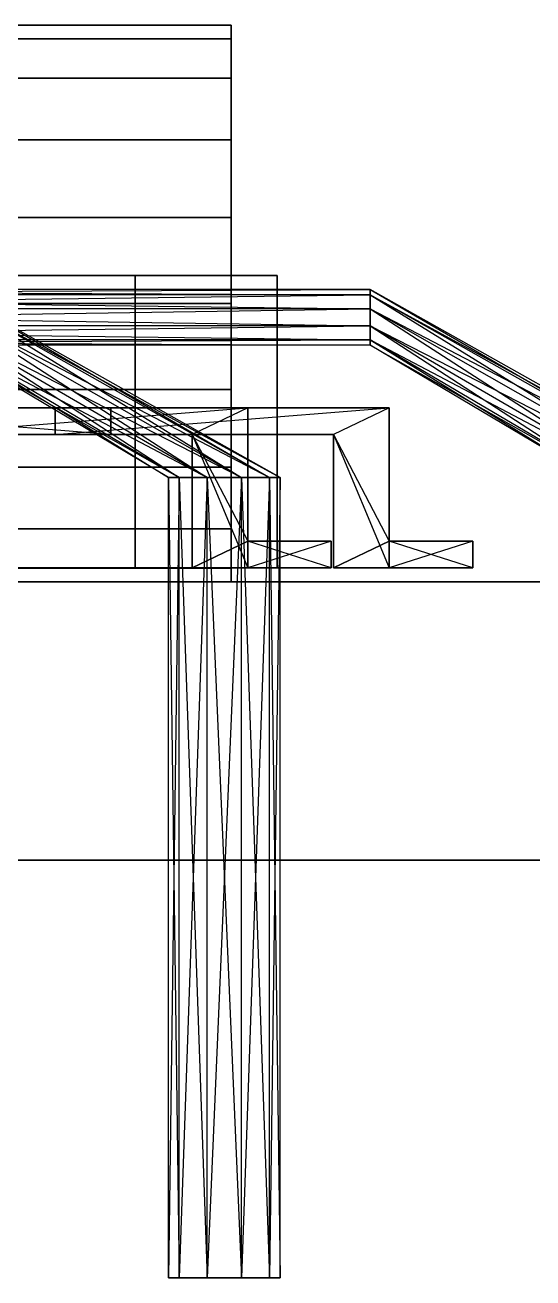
# Model space of a CAD drawing. Extents: x 0 to 4960, y -79 to 258.
# Drawn here: x 1671.8 to 1743.6, y -78.7 to 98.4 of the extents above; entities that cross this region are included whole.
import ezdxf

# ---------------------------------------------------------------- set-up
doc = ezdxf.new("R2010")
doc.units = 0
doc.layers.add('UB3D', color=1, linetype='CONTINUOUS')

msp = doc.modelspace()

# ---------------------------------------------------------------- linework, layer by layer
at = {"layer": 'UB3D', "color": 53}
for points in [[(1700.944882, 96.498268, -3392.166043), (1700.944882, 98.425177, -3380.00002), (1419.055118, 98.425177, -3380.00002), (1419.055118, 96.498268, -3392.166043)], [(1700.944882, 98.425177, -3380.00002), (1700.944882, 96.498268, -3367.833957), (1419.055118, 96.498268, -3367.833957), (1419.055118, 98.425177, -3380.00002)], [(1700.944882, 59.055118, -3380), (1700.944882, 96.498268, -3367.833957), (1700.944882, 98.425177, -3379.99998)], [(1700.944882, 59.055118, -3380), (1700.944882, 98.425177, -3379.99998), (1700.944882, 96.498268, -3392.166043)], [(1700.944882, 90.906161, -3403.141171), (1700.944882, 96.498268, -3392.166043), (1419.055118, 96.498268, -3392.166043), (1419.055118, 90.906161, -3403.141171)], [(1700.944882, 96.498268, -3367.833957), (1700.944882, 90.906161, -3356.858829), (1419.055118, 90.906161, -3356.858829), (1419.055118, 96.498268, -3367.833957)], [(1700.944882, 59.055118, -3380), (1700.944882, 90.906161, -3356.858829), (1700.944882, 96.498268, -3367.833957)], [(1700.944882, 59.055118, -3380), (1700.944882, 96.498268, -3392.166043), (1700.944882, 90.906161, -3403.141171)], [(1700.944882, 82.19625, -3411.851082), (1700.944882, 90.906161, -3403.141171), (1419.055118, 90.906161, -3403.141171), (1419.055118, 82.19625, -3411.851082)], [(1700.944882, 90.906161, -3356.858829), (1700.944882, 82.19625, -3348.148918), (1419.055118, 82.19625, -3348.148918), (1419.055118, 90.906161, -3356.858829)], [(1700.944882, 59.055118, -3380), (1700.944882, 82.19625, -3348.148918), (1700.944882, 90.906161, -3356.858829)], [(1700.944882, 59.055118, -3380), (1700.944882, 90.906161, -3403.141171), (1700.944882, 82.19625, -3411.851082)], [(1700.944882, 71.221122, -3417.44319), (1700.944882, 82.19625, -3411.851082), (1419.055118, 82.19625, -3411.851082), (1419.055118, 71.221122, -3417.44319)], [(1700.944882, 82.19625, -3348.148918), (1700.944882, 71.221122, -3342.55681), (1419.055118, 71.221122, -3342.55681), (1419.055118, 82.19625, -3348.148918)], [(1700.944882, 59.055118, -3380), (1700.944882, 71.221122, -3342.55681), (1700.944882, 82.19625, -3348.148918)], [(1700.944882, 59.055118, -3380), (1700.944882, 82.19625, -3411.851082), (1700.944882, 71.221122, -3417.44319)], [(1700.944882, 59.055098, -3419.370098), (1700.944882, 71.221122, -3417.44319), (1419.055118, 71.221122, -3417.44319), (1419.055118, 59.055098, -3419.370098)], [(1700.944882, 71.221122, -3342.55681), (1700.944882, 59.055098, -3340.629902), (1419.055118, 59.055098, -3340.629902), (1419.055118, 71.221122, -3342.55681)], [(1700.944882, 59.055118, -3380), (1700.944882, 59.055098, -3340.629902), (1700.944882, 71.221122, -3342.55681)], [(1700.944882, 59.055118, -3380), (1700.944882, 71.221122, -3417.44319), (1700.944882, 59.055098, -3419.370098)], [(1700.944882, 46.889114, -3417.44319), (1700.944882, 59.055098, -3419.370098), (1419.055118, 59.055098, -3419.370098), (1419.055118, 46.889114, -3417.44319)], [(1700.944882, 59.055098, -3340.629902), (1700.944882, 46.889114, -3342.55681), (1419.055118, 46.889114, -3342.55681), (1419.055118, 59.055098, -3340.629902)], [(1700.944882, 59.055118, -3380), (1700.944882, 19.685059, -3379.99998), (1700.944882, 21.611968, -3367.833957)], [(1700.944882, 59.055118, -3380), (1700.944882, 21.611968, -3367.833957), (1700.944882, 27.204075, -3356.858829)], [(1700.944882, 59.055118, -3380), (1700.944882, 27.204075, -3356.858829), (1700.944882, 35.913986, -3348.148918)], [(1700.944882, 59.055118, -3380), (1700.944882, 35.913986, -3348.148918), (1700.944882, 46.889114, -3342.55681)], [(1700.944882, 59.055118, -3380), (1700.944882, 46.889114, -3342.55681), (1700.944882, 59.055098, -3340.629902)], [(1700.944882, 59.055118, -3380), (1700.944882, 59.055098, -3419.370098), (1700.944882, 46.889114, -3417.44319)], [(1700.944882, 59.055118, -3380), (1700.944882, 46.889114, -3417.44319), (1700.944882, 35.913986, -3411.851082)], [(1700.944882, 59.055118, -3380), (1700.944882, 35.913986, -3411.851082), (1700.944882, 27.204075, -3403.141171)], [(1700.944882, 59.055118, -3380), (1700.944882, 27.204075, -3403.141171), (1700.944882, 21.611968, -3392.166043)], [(1700.944882, 35.913986, -3411.851082), (1700.944882, 46.889114, -3417.44319), (1419.055118, 46.889114, -3417.44319), (1419.055118, 35.913986, -3411.851082)], [(1700.944882, 46.889114, -3342.55681), (1700.944882, 35.913986, -3348.148918), (1419.055118, 35.913986, -3348.148918), (1419.055118, 46.889114, -3342.55681)], [(1700.944882, 27.204075, -3403.141171), (1700.944882, 35.913986, -3411.851082), (1419.055118, 35.913986, -3411.851082), (1419.055118, 27.204075, -3403.141171)], [(1700.944882, 35.913986, -3348.148918), (1700.944882, 27.204075, -3356.858829), (1419.055118, 27.204075, -3356.858829), (1419.055118, 35.913986, -3348.148918)], [(1700.944882, 21.611968, -3392.166043), (1700.944882, 27.204075, -3403.141171), (1419.055118, 27.204075, -3403.141171), (1419.055118, 21.611968, -3392.166043)], [(1700.944882, 27.204075, -3356.858829), (1700.944882, 21.611968, -3367.833957), (1419.055118, 21.611968, -3367.833957), (1419.055118, 27.204075, -3356.858829)], [(1700.944882, 19.685059, -3380.00002), (1700.944882, 21.611968, -3392.166043), (1419.055118, 21.611968, -3392.166043), (1419.055118, 19.685059, -3380.00002)], [(1700.944882, 21.611968, -3367.833957), (1700.944882, 19.685059, -3380.00002), (1419.055118, 19.685059, -3380.00002), (1419.055118, 21.611968, -3367.833957)]]:
    msp.add_3dface(points, dxfattribs=at)
at = {"layer": 'UB3D', "color": 27}
for points in [[(1632.283465, 21.653543, -1080.708661), (1687.401575, 21.653543, -1080.708661), (1687.401575, 62.992126, -1080.708661), (1632.283465, 62.992126, -1080.708661)], [(1687.401575, 21.653543, -1198.818898), (1632.283465, 21.653543, -1198.818898), (1632.283465, 62.992126, -1198.818898), (1687.401575, 62.992126, -1198.818898)], [(1632.283465, 62.992126, -1198.818898), (1687.401575, 62.992126, -1198.818898), (1687.401575, 62.992126, -1080.708661)], [(1632.283465, 62.992126, -1198.818898), (1687.401575, 62.992126, -1080.708661), (1632.283465, 62.992126, -1080.708661)], [(1652.362205, 21.653543, -2580.708661), (1707.480315, 21.653543, -2580.708661), (1707.480315, 62.992126, -2580.708661), (1652.362205, 62.992126, -2580.708661)], [(1707.480315, 21.653543, -2698.818898), (1652.362205, 21.653543, -2698.818898), (1652.362205, 62.992126, -2698.818898), (1707.480315, 62.992126, -2698.818898)], [(1652.362205, 62.992126, -2698.818898), (1707.480315, 62.992126, -2698.818898), (1707.480315, 62.992126, -2580.708661)], [(1652.362205, 62.992126, -2698.818898), (1707.480315, 62.992126, -2580.708661), (1652.362205, 62.992126, -2580.708661)], [(1687.401575, 21.653543, -1080.708661), (1687.401575, 21.653543, -1198.818898), (1687.401575, 62.992126, -1198.818898), (1687.401575, 62.992126, -1080.708661)], [(1707.480315, 21.653543, -2580.708661), (1707.480315, 21.653543, -2698.818898), (1707.480315, 62.992126, -2698.818898), (1707.480315, 62.992126, -2580.708661)], [(1632.283465, 21.653543, -1080.708661), (1687.401575, 21.653543, -1080.708661), (1687.401575, 21.653543, -1198.818898)], [(1632.283465, 21.653543, -1080.708661), (1687.401575, 21.653543, -1198.818898), (1632.283465, 21.653543, -1198.818898)], [(1652.362205, 21.653543, -2580.708661), (1707.480315, 21.653543, -2580.708661), (1707.480315, 21.653543, -2698.818898)], [(1652.362205, 21.653543, -2580.708661), (1707.480315, 21.653543, -2698.818898), (1652.362205, 21.653543, -2698.818898)]]:
    msp.add_3dface(points, dxfattribs=at)
at = {"layer": 'UB3D', "color": 254}
for points in [[(1720.629921, 60.275591, -3384.629921), (1563.149606, 60.275591, -3384.629921), (1720.629921, 61.027598, -3380)], [(1563.149606, 60.275591, -3384.629921), (1720.629921, 61.027598, -3380), (1563.149606, 61.027598, -3380)], [(1720.629921, 61.027598, -3380), (1563.149606, 61.027598, -3380), (1720.629921, 60.275591, -3375.370079)], [(1563.149606, 61.027598, -3380), (1720.629921, 60.275591, -3375.370079), (1563.149606, 60.275591, -3375.370079)], [(1720.629921, 58.307047, -3387.488189), (1563.149606, 58.307047, -3387.488189), (1720.629921, 60.275591, -3384.629921)], [(1563.149606, 58.307047, -3387.488189), (1720.629921, 60.275591, -3384.629921), (1563.149606, 60.275591, -3384.629921)], [(1720.629921, 60.275591, -3375.370079), (1563.149606, 60.275591, -3375.370079), (1720.629921, 58.307047, -3372.511811)], [(1563.149606, 60.275591, -3375.370079), (1720.629921, 58.307047, -3372.511811), (1563.149606, 58.307047, -3372.511811)], [(1660.629921, 60.275591, -1944.629921), (1707.874016, 34.452008, -1940), (1660.629921, 61.027598, -1940)], [(1707.874016, 34.452008, -1940), (1660.629921, 61.027598, -1940), (1706.370079, 34.452008, -1935.370079)], [(1660.629921, 61.027598, -1940), (1706.370079, 34.452008, -1935.370079), (1660.629921, 60.275591, -1935.370079)], [(1660.629921, 58.307047, -1947.488189), (1706.370079, 34.452008, -1944.629921), (1660.629921, 60.275591, -1944.629921)], [(1706.370079, 34.452008, -1944.629921), (1660.629921, 60.275591, -1944.629921), (1707.874016, 34.452008, -1940)], [(1706.370079, 34.452008, -1935.370079), (1660.629921, 60.275591, -1935.370079), (1702.433071, 34.452008, -1932.511811)], [(1660.629921, 60.275591, -1935.370079), (1702.433071, 34.452008, -1932.511811), (1660.629921, 58.307047, -1932.511811)], [(1720.629921, 60.275591, -3384.629921), (1767.874016, 34.452008, -3380), (1720.629921, 61.027598, -3380)], [(1767.874016, 34.452008, -3380), (1720.629921, 61.027598, -3380), (1766.370079, 34.452008, -3375.370079)], [(1720.629921, 61.027598, -3380), (1766.370079, 34.452008, -3375.370079), (1720.629921, 60.275591, -3375.370079)], [(1720.629921, 58.307047, -3387.488189), (1766.370079, 34.452008, -3384.629921), (1720.629921, 60.275591, -3384.629921)], [(1766.370079, 34.452008, -3384.629921), (1720.629921, 60.275591, -3384.629921), (1767.874016, 34.452008, -3380)], [(1766.370079, 34.452008, -3375.370079), (1720.629921, 60.275591, -3375.370079), (1762.433071, 34.452008, -3372.511811)], [(1720.629921, 60.275591, -3375.370079), (1762.433071, 34.452008, -3372.511811), (1720.629921, 58.307047, -3372.511811)], [(1720.629921, 55.873898, -3387.488189), (1563.149606, 55.873898, -3387.488189), (1720.629921, 58.307047, -3387.488189)], [(1563.149606, 55.873898, -3387.488189), (1720.629921, 58.307047, -3387.488189), (1563.149606, 58.307047, -3387.488189)], [(1720.629921, 58.307047, -3372.511811), (1563.149606, 58.307047, -3372.511811), (1720.629921, 55.873898, -3372.511811)], [(1563.149606, 58.307047, -3372.511811), (1720.629921, 55.873898, -3372.511811), (1563.149606, 55.873898, -3372.511811)], [(1660.629921, 55.873898, -1947.488189), (1702.433071, 34.452008, -1947.488189), (1660.629921, 58.307047, -1947.488189)], [(1702.433071, 34.452008, -1947.488189), (1660.629921, 58.307047, -1947.488189), (1706.370079, 34.452008, -1944.629921)], [(1702.433071, 34.452008, -1932.511811), (1660.629921, 58.307047, -1932.511811), (1697.566929, 34.452008, -1932.511811)], [(1660.629921, 58.307047, -1932.511811), (1697.566929, 34.452008, -1932.511811), (1660.629921, 55.873898, -1932.511811)], [(1720.629921, 55.873898, -3387.488189), (1762.433071, 34.452008, -3387.488189), (1720.629921, 58.307047, -3387.488189)], [(1762.433071, 34.452008, -3387.488189), (1720.629921, 58.307047, -3387.488189), (1766.370079, 34.452008, -3384.629921)], [(1762.433071, 34.452008, -3372.511811), (1720.629921, 58.307047, -3372.511811), (1757.566929, 34.452008, -3372.511811)], [(1720.629921, 58.307047, -3372.511811), (1757.566929, 34.452008, -3372.511811), (1720.629921, 55.873898, -3372.511811)], [(1720.629921, 53.905315, -3384.629921), (1563.149606, 53.905315, -3384.629921), (1720.629921, 55.873898, -3387.488189)], [(1563.149606, 53.905315, -3384.629921), (1720.629921, 55.873898, -3387.488189), (1563.149606, 55.873898, -3387.488189)], [(1720.629921, 55.873898, -3372.511811), (1563.149606, 55.873898, -3372.511811), (1720.629921, 53.905315, -3375.370079)], [(1563.149606, 55.873898, -3372.511811), (1720.629921, 53.905315, -3375.370079), (1563.149606, 53.905315, -3375.370079)], [(1660.629921, 53.905315, -1944.629921), (1697.566929, 34.452008, -1947.488189), (1660.629921, 55.873898, -1947.488189)], [(1697.566929, 34.452008, -1947.488189), (1660.629921, 55.873898, -1947.488189), (1702.433071, 34.452008, -1947.488189)], [(1697.566929, 34.452008, -1932.511811), (1660.629921, 55.873898, -1932.511811), (1693.629921, 34.452008, -1935.370079)], [(1660.629921, 55.873898, -1932.511811), (1693.629921, 34.452008, -1935.370079), (1660.629921, 53.905315, -1935.370079)], [(1720.629921, 53.905315, -3384.629921), (1757.566929, 34.452008, -3387.488189), (1720.629921, 55.873898, -3387.488189)], [(1757.566929, 34.452008, -3387.488189), (1720.629921, 55.873898, -3387.488189), (1762.433071, 34.452008, -3387.488189)], [(1757.566929, 34.452008, -3372.511811), (1720.629921, 55.873898, -3372.511811), (1753.629921, 34.452008, -3375.370079)], [(1720.629921, 55.873898, -3372.511811), (1753.629921, 34.452008, -3375.370079), (1720.629921, 53.905315, -3375.370079)], [(1720.629921, 53.153346, -3380), (1563.149606, 53.153346, -3380), (1720.629921, 53.905315, -3384.629921)], [(1563.149606, 53.153346, -3380), (1720.629921, 53.905315, -3384.629921), (1563.149606, 53.905315, -3384.629921)], [(1720.629921, 53.905315, -3375.370079), (1563.149606, 53.905315, -3375.370079), (1720.629921, 53.153346, -3380)], [(1563.149606, 53.905315, -3375.370079), (1720.629921, 53.153346, -3380), (1563.149606, 53.153346, -3380)], [(1660.629921, 53.153346, -1940), (1693.629921, 34.452008, -1940), (1660.629921, 53.905315, -1944.629921)], [(1693.629921, 34.452008, -1940), (1660.629921, 53.905315, -1944.629921), (1697.566929, 34.452008, -1947.488189)], [(1693.629921, 34.452008, -1935.370079), (1660.629921, 53.905315, -1935.370079), (1692.125984, 34.452008, -1940)], [(1660.629921, 53.905315, -1935.370079), (1692.125984, 34.452008, -1940), (1660.629921, 53.153346, -1940)], [(1692.125984, 34.452008, -1940), (1660.629921, 53.153346, -1940), (1693.629921, 34.452008, -1940)], [(1720.629921, 53.153346, -3380), (1753.629921, 34.452008, -3380), (1720.629921, 53.905315, -3384.629921)], [(1753.629921, 34.452008, -3380), (1720.629921, 53.905315, -3384.629921), (1757.566929, 34.452008, -3387.488189)], [(1753.629921, 34.452008, -3375.370079), (1720.629921, 53.905315, -3375.370079), (1752.125984, 34.452008, -3380)], [(1720.629921, 53.905315, -3375.370079), (1752.125984, 34.452008, -3380), (1720.629921, 53.153346, -3380)], [(1752.125984, 34.452008, -3380), (1720.629921, 53.153346, -3380), (1753.629921, 34.452008, -3380)], [(1683.937008, 44.291339, -2593.700827), (1683.937008, 44.291339, -2611.496024), (1636.692913, 44.291339, -2593.700827)], [(1683.937008, 44.291339, -2611.496024), (1636.692913, 44.291339, -2593.700827), (1636.692913, 44.291339, -2611.496024)], [(1636.692913, 44.291339, -2593.700827), (1644.566929, 40.518346, -2593.700827), (1683.937008, 40.518346, -2593.700827)], [(1644.566929, 40.518346, -2593.700827), (1683.937008, 40.518346, -2593.700827), (1636.692913, 44.291339, -2593.700827)], [(1683.937008, 40.518346, -2593.700827), (1636.692913, 44.291339, -2593.700827), (1683.937008, 44.291339, -2593.700827)], [(1636.692913, 44.291339, -2593.700827), (1683.937008, 44.291339, -2593.700827), (1683.937008, 40.518346, -2593.700827)], [(1636.692913, 44.291339, -2611.496024), (1644.566929, 40.518346, -2611.496024), (1683.937008, 40.518346, -2611.496024)], [(1644.566929, 40.518346, -2611.496024), (1683.937008, 40.518346, -2611.496024), (1636.692913, 44.291339, -2611.496024)], [(1683.937008, 40.518346, -2611.496024), (1636.692913, 44.291339, -2611.496024), (1683.937008, 44.291339, -2611.496024)], [(1636.692913, 44.291339, -2611.496024), (1683.937008, 44.291339, -2611.496024), (1683.937008, 40.518346, -2611.496024)], [(1683.937008, 44.291339, -2668.503976), (1683.937008, 44.291339, -2686.299173), (1636.692913, 44.291339, -2668.503976)], [(1683.937008, 44.291339, -2686.299173), (1636.692913, 44.291339, -2668.503976), (1636.692913, 44.291339, -2686.299173)], [(1636.692913, 44.291339, -2668.503976), (1644.566929, 40.518346, -2668.503976), (1683.937008, 40.518346, -2668.503976)], [(1644.566929, 40.518346, -2668.503976), (1683.937008, 40.518346, -2668.503976), (1636.692913, 44.291339, -2668.503976)], [(1683.937008, 40.518346, -2668.503976), (1636.692913, 44.291339, -2668.503976), (1683.937008, 44.291339, -2668.503976)], [(1636.692913, 44.291339, -2668.503976), (1683.937008, 44.291339, -2668.503976), (1683.937008, 40.518346, -2668.503976)], [(1636.692913, 44.291339, -2686.299173), (1644.566929, 40.518346, -2686.299173), (1683.937008, 40.518346, -2686.299173)], [(1644.566929, 40.518346, -2686.299173), (1683.937008, 40.518346, -2686.299173), (1636.692913, 44.291339, -2686.299173)], [(1683.937008, 40.518346, -2686.299173), (1636.692913, 44.291339, -2686.299173), (1683.937008, 44.291339, -2686.299173)], [(1636.692913, 44.291339, -2686.299173), (1683.937008, 44.291339, -2686.299173), (1683.937008, 40.518346, -2686.299173)], [(1656.062992, 44.291339, -1148.897598), (1656.062992, 44.291339, -1131.102402), (1703.307087, 44.291339, -1148.897598)], [(1656.062992, 44.291339, -1131.102402), (1703.307087, 44.291339, -1148.897598), (1703.307087, 44.291339, -1131.102402)], [(1703.307087, 44.291339, -1148.897598), (1695.433071, 40.518346, -1148.897598), (1656.062992, 40.518346, -1148.897598)], [(1695.433071, 40.518346, -1148.897598), (1656.062992, 40.518346, -1148.897598), (1703.307087, 44.291339, -1148.897598)], [(1656.062992, 40.518346, -1148.897598), (1703.307087, 44.291339, -1148.897598), (1656.062992, 44.291339, -1148.897598)], [(1703.307087, 44.291339, -1148.897598), (1656.062992, 44.291339, -1148.897598), (1656.062992, 40.518346, -1148.897598)], [(1703.307087, 44.291339, -1131.102402), (1695.433071, 40.518346, -1131.102402), (1656.062992, 40.518346, -1131.102402)], [(1695.433071, 40.518346, -1131.102402), (1656.062992, 40.518346, -1131.102402), (1703.307087, 44.291339, -1131.102402)], [(1656.062992, 40.518346, -1131.102402), (1703.307087, 44.291339, -1131.102402), (1656.062992, 44.291339, -1131.102402)], [(1703.307087, 44.291339, -1131.102402), (1656.062992, 44.291339, -1131.102402), (1656.062992, 40.518346, -1131.102402)], [(1676.062992, 40.518346, -2648.897598), (1676.062992, 40.518346, -2631.102402), (1676.062992, 44.291339, -2648.897598)], [(1676.062992, 40.518346, -2631.102402), (1676.062992, 44.291339, -2648.897598), (1676.062992, 44.291339, -2631.102402)], [(1676.062992, 44.291339, -2648.897598), (1676.062992, 44.291339, -2631.102402), (1723.307087, 44.291339, -2648.897598)], [(1676.062992, 44.291339, -2631.102402), (1723.307087, 44.291339, -2648.897598), (1723.307087, 44.291339, -2631.102402)], [(1723.307087, 44.291339, -2648.897598), (1715.433071, 40.518346, -2648.897598), (1676.062992, 40.518346, -2648.897598)], [(1715.433071, 40.518346, -2648.897598), (1676.062992, 40.518346, -2648.897598), (1723.307087, 44.291339, -2648.897598)], [(1676.062992, 40.518346, -2648.897598), (1723.307087, 44.291339, -2648.897598), (1676.062992, 44.291339, -2648.897598)], [(1723.307087, 44.291339, -2648.897598), (1676.062992, 44.291339, -2648.897598), (1676.062992, 40.518346, -2648.897598)], [(1723.307087, 44.291339, -2631.102402), (1715.433071, 40.518346, -2631.102402), (1676.062992, 40.518346, -2631.102402)], [(1715.433071, 40.518346, -2631.102402), (1676.062992, 40.518346, -2631.102402), (1723.307087, 44.291339, -2631.102402)], [(1676.062992, 40.518346, -2631.102402), (1723.307087, 44.291339, -2631.102402), (1676.062992, 44.291339, -2631.102402)], [(1723.307087, 44.291339, -2631.102402), (1676.062992, 44.291339, -2631.102402), (1676.062992, 40.518346, -2631.102402)], [(1683.937008, 40.518346, -2593.700827), (1683.937008, 40.518346, -2611.496024), (1683.937008, 44.291339, -2593.700827)], [(1683.937008, 40.518346, -2611.496024), (1683.937008, 44.291339, -2593.700827), (1683.937008, 44.291339, -2611.496024)], [(1683.937008, 40.518346, -2668.503976), (1683.937008, 40.518346, -2686.299173), (1683.937008, 44.291339, -2668.503976)], [(1683.937008, 40.518346, -2686.299173), (1683.937008, 44.291339, -2668.503976), (1683.937008, 44.291339, -2686.299173)], [(1695.433071, 40.518346, -1148.897598), (1703.307087, 25.426496, -1148.897598), (1703.307087, 44.291339, -1148.897598)], [(1703.307087, 25.426496, -1148.897598), (1703.307087, 44.291339, -1148.897598), (1695.433071, 40.518346, -1148.897598)], [(1695.433071, 40.518346, -1131.102402), (1703.307087, 25.426496, -1131.102402), (1703.307087, 44.291339, -1131.102402)], [(1703.307087, 25.426496, -1131.102402), (1703.307087, 44.291339, -1131.102402), (1695.433071, 40.518346, -1131.102402)], [(1703.307087, 44.291339, -1148.897598), (1703.307087, 44.291339, -1131.102402), (1703.307087, 25.426496, -1148.897598)], [(1703.307087, 44.291339, -1131.102402), (1703.307087, 25.426496, -1148.897598), (1703.307087, 25.426496, -1131.102402)], [(1715.433071, 40.518346, -2648.897598), (1723.307087, 25.426496, -2648.897598), (1723.307087, 44.291339, -2648.897598)], [(1723.307087, 25.426496, -2648.897598), (1723.307087, 44.291339, -2648.897598), (1715.433071, 40.518346, -2648.897598)], [(1715.433071, 40.518346, -2631.102402), (1723.307087, 25.426496, -2631.102402), (1723.307087, 44.291339, -2631.102402)], [(1723.307087, 25.426496, -2631.102402), (1723.307087, 44.291339, -2631.102402), (1715.433071, 40.518346, -2631.102402)], [(1723.307087, 44.291339, -2648.897598), (1723.307087, 44.291339, -2631.102402), (1723.307087, 25.426496, -2648.897598)], [(1723.307087, 44.291339, -2631.102402), (1723.307087, 25.426496, -2648.897598), (1723.307087, 25.426496, -2631.102402)], [(1644.566929, 40.518346, -2593.700827), (1644.566929, 40.518346, -2611.496024), (1683.937008, 40.518346, -2593.700827)], [(1644.566929, 40.518346, -2611.496024), (1683.937008, 40.518346, -2593.700827), (1683.937008, 40.518346, -2611.496024)], [(1644.566929, 40.518346, -2668.503976), (1644.566929, 40.518346, -2686.299173), (1683.937008, 40.518346, -2668.503976)], [(1644.566929, 40.518346, -2686.299173), (1683.937008, 40.518346, -2668.503976), (1683.937008, 40.518346, -2686.299173)], [(1695.433071, 40.518346, -1148.897598), (1695.433071, 40.518346, -1131.102402), (1656.062992, 40.518346, -1148.897598)], [(1695.433071, 40.518346, -1131.102402), (1656.062992, 40.518346, -1148.897598), (1656.062992, 40.518346, -1131.102402)], [(1715.433071, 40.518346, -2648.897598), (1715.433071, 40.518346, -2631.102402), (1676.062992, 40.518346, -2648.897598)], [(1715.433071, 40.518346, -2631.102402), (1676.062992, 40.518346, -2648.897598), (1676.062992, 40.518346, -2631.102402)], [(1695.433071, 21.653543, -1148.897598), (1695.433071, 21.653543, -1131.102402), (1695.433071, 40.518346, -1148.897598)], [(1695.433071, 21.653543, -1131.102402), (1695.433071, 40.518346, -1148.897598), (1695.433071, 40.518346, -1131.102402)], [(1703.307087, 21.653543, -1148.897598), (1695.433071, 21.653543, -1148.897598), (1695.433071, 40.518346, -1148.897598)], [(1695.433071, 21.653543, -1148.897598), (1695.433071, 40.518346, -1148.897598), (1703.307087, 25.426496, -1148.897598)], [(1703.307087, 25.426496, -1131.102402), (1695.433071, 21.653543, -1131.102402), (1695.433071, 40.518346, -1131.102402)], [(1695.433071, 21.653543, -1131.102402), (1695.433071, 40.518346, -1131.102402), (1703.307087, 25.426496, -1131.102402)], [(1715.433071, 21.653543, -2648.897598), (1715.433071, 21.653543, -2631.102402), (1715.433071, 40.518346, -2648.897598)], [(1715.433071, 21.653543, -2631.102402), (1715.433071, 40.518346, -2648.897598), (1715.433071, 40.518346, -2631.102402)], [(1723.307087, 21.653543, -2648.897598), (1715.433071, 21.653543, -2648.897598), (1715.433071, 40.518346, -2648.897598)], [(1715.433071, 21.653543, -2648.897598), (1715.433071, 40.518346, -2648.897598), (1723.307087, 25.426496, -2648.897598)], [(1723.307087, 25.426496, -2631.102402), (1715.433071, 21.653543, -2631.102402), (1715.433071, 40.518346, -2631.102402)], [(1715.433071, 21.653543, -2631.102402), (1715.433071, 40.518346, -2631.102402), (1723.307087, 25.426496, -2631.102402)], [(1692.125984, -78.740157, -1940), (1692.125984, 34.452008, -1940), (1693.629921, -78.740157, -1944.629921)], [(1692.125984, 34.452008, -1940), (1693.629921, -78.740157, -1944.629921), (1693.629921, 34.452008, -1940)], [(1693.629921, -78.740157, -1935.370079), (1693.629921, 34.452008, -1935.370079), (1692.125984, -78.740157, -1940)], [(1693.629921, 34.452008, -1935.370079), (1692.125984, -78.740157, -1940), (1692.125984, 34.452008, -1940)], [(1693.629921, -78.740157, -1944.629921), (1693.629921, 34.452008, -1940), (1697.566929, -78.740157, -1947.488189)], [(1693.629921, 34.452008, -1940), (1697.566929, -78.740157, -1947.488189), (1697.566929, 34.452008, -1947.488189)], [(1697.566929, -78.740157, -1932.511811), (1697.566929, 34.452008, -1932.511811), (1693.629921, -78.740157, -1935.370079)], [(1697.566929, 34.452008, -1932.511811), (1693.629921, -78.740157, -1935.370079), (1693.629921, 34.452008, -1935.370079)], [(1697.566929, -78.740157, -1947.488189), (1697.566929, 34.452008, -1947.488189), (1702.433071, -78.740157, -1947.488189)], [(1697.566929, 34.452008, -1947.488189), (1702.433071, -78.740157, -1947.488189), (1702.433071, 34.452008, -1947.488189)], [(1702.433071, -78.740157, -1932.511811), (1702.433071, 34.452008, -1932.511811), (1697.566929, -78.740157, -1932.511811)], [(1702.433071, 34.452008, -1932.511811), (1697.566929, -78.740157, -1932.511811), (1697.566929, 34.452008, -1932.511811)], [(1702.433071, -78.740157, -1947.488189), (1702.433071, 34.452008, -1947.488189), (1706.370079, -78.740157, -1944.629921)], [(1702.433071, 34.452008, -1947.488189), (1706.370079, -78.740157, -1944.629921), (1706.370079, 34.452008, -1944.629921)], [(1706.370079, -78.740157, -1935.370079), (1706.370079, 34.452008, -1935.370079), (1702.433071, -78.740157, -1932.511811)], [(1706.370079, 34.452008, -1935.370079), (1702.433071, -78.740157, -1932.511811), (1702.433071, 34.452008, -1932.511811)], [(1706.370079, -78.740157, -1944.629921), (1706.370079, 34.452008, -1944.629921), (1707.874016, -78.740157, -1940)], [(1706.370079, 34.452008, -1944.629921), (1707.874016, -78.740157, -1940), (1707.874016, 34.452008, -1940)], [(1707.874016, -78.740157, -1940), (1707.874016, 34.452008, -1940), (1706.370079, -78.740157, -1935.370079)], [(1707.874016, 34.452008, -1940), (1706.370079, -78.740157, -1935.370079), (1706.370079, 34.452008, -1935.370079)], [(1703.307087, 25.426496, -1148.897598), (1703.307087, 21.653543, -1148.897598), (1695.433071, 21.653543, -1148.897598)], [(1703.307087, 21.653543, -1131.102402), (1703.307087, 25.426496, -1131.102402), (1695.433071, 21.653543, -1131.102402)], [(1703.307087, 25.426496, -1148.897598), (1703.307087, 25.426496, -1131.102402), (1715.11811, 25.426496, -1148.897598)], [(1703.307087, 25.426496, -1131.102402), (1715.11811, 25.426496, -1148.897598), (1715.11811, 25.426496, -1131.102402)], [(1715.11811, 25.426496, -1148.897598), (1715.11811, 21.653543, -1148.897598), (1703.307087, 25.426496, -1148.897598)], [(1715.11811, 21.653543, -1148.897598), (1703.307087, 25.426496, -1148.897598), (1703.307087, 21.653543, -1148.897598)], [(1715.11811, 21.653543, -1131.102402), (1715.11811, 25.426496, -1131.102402), (1703.307087, 21.653543, -1131.102402)], [(1715.11811, 25.426496, -1131.102402), (1703.307087, 21.653543, -1131.102402), (1703.307087, 25.426496, -1131.102402)], [(1715.11811, 25.426496, -1148.897598), (1715.11811, 25.426496, -1131.102402), (1715.11811, 21.653543, -1148.897598)], [(1715.11811, 25.426496, -1131.102402), (1715.11811, 21.653543, -1148.897598), (1715.11811, 21.653543, -1131.102402)], [(1723.307087, 25.426496, -2648.897598), (1723.307087, 21.653543, -2648.897598), (1715.433071, 21.653543, -2648.897598)], [(1723.307087, 21.653543, -2631.102402), (1723.307087, 25.426496, -2631.102402), (1715.433071, 21.653543, -2631.102402)], [(1723.307087, 25.426496, -2648.897598), (1723.307087, 25.426496, -2631.102402), (1735.11811, 25.426496, -2648.897598)], [(1723.307087, 25.426496, -2631.102402), (1735.11811, 25.426496, -2648.897598), (1735.11811, 25.426496, -2631.102402)], [(1735.11811, 25.426496, -2648.897598), (1735.11811, 21.653543, -2648.897598), (1723.307087, 25.426496, -2648.897598)], [(1735.11811, 21.653543, -2648.897598), (1723.307087, 25.426496, -2648.897598), (1723.307087, 21.653543, -2648.897598)], [(1735.11811, 21.653543, -2631.102402), (1735.11811, 25.426496, -2631.102402), (1723.307087, 21.653543, -2631.102402)], [(1735.11811, 25.426496, -2631.102402), (1723.307087, 21.653543, -2631.102402), (1723.307087, 25.426496, -2631.102402)], [(1735.11811, 25.426496, -2648.897598), (1735.11811, 25.426496, -2631.102402), (1735.11811, 21.653543, -2648.897598)], [(1735.11811, 25.426496, -2631.102402), (1735.11811, 21.653543, -2648.897598), (1735.11811, 21.653543, -2631.102402)], [(1715.11811, 21.653543, -1148.897598), (1715.11811, 21.653543, -1131.102402), (1695.433071, 21.653543, -1148.897598)], [(1715.11811, 21.653543, -1131.102402), (1695.433071, 21.653543, -1148.897598), (1695.433071, 21.653543, -1131.102402)], [(1735.11811, 21.653543, -2648.897598), (1735.11811, 21.653543, -2631.102402), (1715.433071, 21.653543, -2648.897598)], [(1735.11811, 21.653543, -2631.102402), (1715.433071, 21.653543, -2648.897598), (1715.433071, 21.653543, -2631.102402)], [(1700, -78.740157, -1940), (1692.125984, -78.740157, -1940), (1693.629921, -78.740157, -1944.629921)], [(1700, -78.740157, -1940), (1693.629921, -78.740157, -1935.370079), (1692.125984, -78.740157, -1940)], [(1700, -78.740157, -1940), (1693.629921, -78.740157, -1944.629921), (1697.566929, -78.740157, -1947.488189)], [(1700, -78.740157, -1940), (1697.566929, -78.740157, -1932.511811), (1693.629921, -78.740157, -1935.370079)], [(1700, -78.740157, -1940), (1697.566929, -78.740157, -1947.488189), (1702.433071, -78.740157, -1947.488189)], [(1700, -78.740157, -1940), (1702.433071, -78.740157, -1932.511811), (1697.566929, -78.740157, -1932.511811)], [(1700, -78.740157, -1940), (1702.433071, -78.740157, -1947.488189), (1706.370079, -78.740157, -1944.629921)], [(1700, -78.740157, -1940), (1706.370079, -78.740157, -1944.629921), (1707.874016, -78.740157, -1940)], [(1700, -78.740157, -1940), (1707.874016, -78.740157, -1940), (1706.370079, -78.740157, -1935.370079)], [(1700, -78.740157, -1940), (1706.370079, -78.740157, -1935.370079), (1702.433071, -78.740157, -1932.511811)]]:
    msp.add_3dface(points, dxfattribs=at)
at = {"layer": 'UB3D', "color": 94}
for points in [[(0, 19.685039, -3870), (4960.050236, 19.685039, -3870), (4960.050236, -19.685039, -3870), (0, -19.685039, -3870)], [(4960.050236, 19.685039, -719.999961), (0, 19.685039, -719.999961), (0, -19.685039, -719.999961), (4960.050236, -19.685039, -719.999961)], [(0, 19.685039, -719.999961), (0, 19.685039, -3870), (4960.050236, 19.685039, -3870)], [(0, 19.685039, -719.999961), (4960.050236, 19.685039, -3870), (4960.050236, 19.685039, -719.999961)], [(0, 19.685039, -719.999961), (4960.050236, 19.685039, -719.999961), (0, 19.685039, -719.999961)], [(0, -19.685039, -719.999961), (4960.050236, -19.685039, -719.999961), (4960.050236, -19.685039, -3870)], [(0, -19.685039, -719.999961), (4960.050236, -19.685039, -3870), (0, -19.685039, -3870)]]:
    msp.add_3dface(points, dxfattribs=at)

doc.saveas('drawing.dxf')
